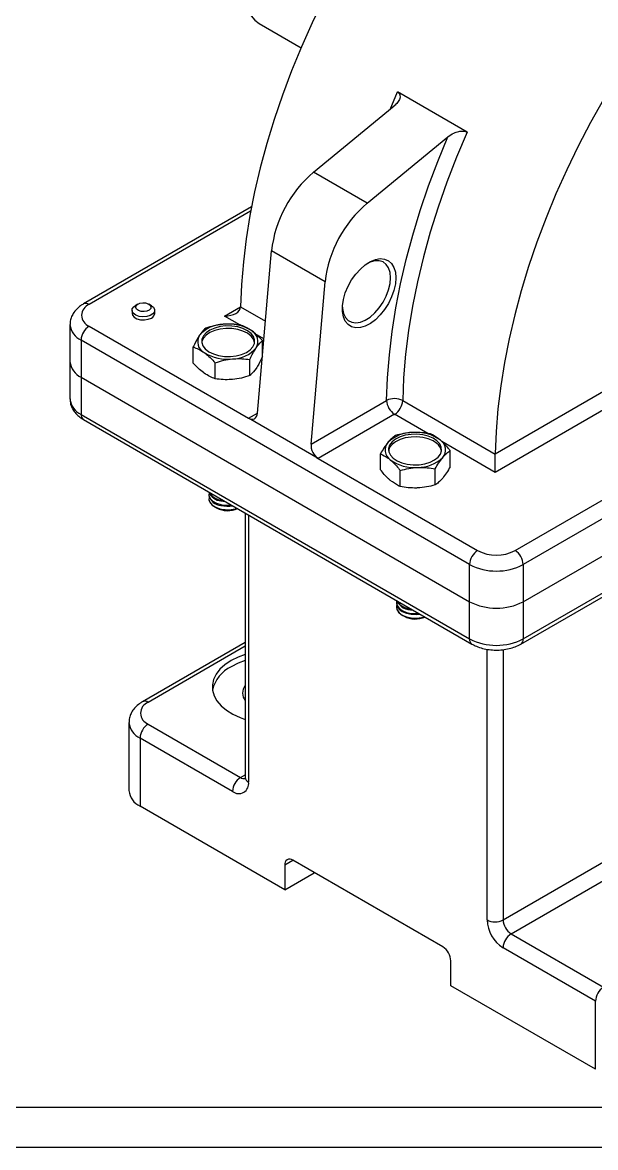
# Model space of a CAD drawing. Header units: millimetres. Extents: x 5847 to 9233, y 737 to 1578.
# Drawn here: x 8618.9 to 8762.3, y 736.7 to 1018 of the extents above; entities that cross this region are included whole.
import ezdxf

# ---------------------------------------------------------------- set-up
doc = ezdxf.new("R2010")
doc.units = ezdxf.units.MM
doc.layers.get('0').update_dxf_attribs({"lineweight": 30})
doc.layers.add('DRAWING_LINE', color=7, linetype='Continuous')

msp = doc.modelspace()

# ---------------------------------------------------------------- linework, layer by layer
at = {"color": 7, "linetype": 'Continuous', "lineweight": 25}
for p, q in [((8678.119, 1017.713), (8688.583, 1011.672)), ((8730.158, 990.565), (8712.724, 1000.63)), ((8691.733, 980.543), (8711.911, 997.144)), ((8705.144, 972.802), (8725.321, 989.402)), ((8705.144, 972.802), (8691.733, 980.543)), ((8676.183, 971.901), (8634.131, 947.625)), ((8677.673, 920.317), (8681.184, 960.925)), ((8694.595, 953.183), (8681.184, 960.925)), ((8691.083, 912.575), (8694.595, 953.183)), ((8646.287, 946.015), (8646.304, 945.076)), ((8647.76, 947.575), (8647.09, 947.177)), ((8651.173, 947.177), (8650.503, 947.575)), ((8651.959, 945.076), (8651.976, 946.015)), ((8673.46, 946.917), (8673.459, 946.867)), ((8630.764, 942.452), (8630.764, 933.16)), ((8635.553, 942.065), (8675.45, 919.033)), ((8730.769, 882.453), (8633.542, 938.581)), ((8633.542, 938.581), (8633.542, 929.289)), ((8661.601, 932.828), (8661.601, 936.855)), ((8678.905, 934.57), (8678.905, 938.436)), ((8630.764, 933.16), (8630.764, 923.869)), ((8667.113, 928.898), (8667.113, 932.925)), ((8675.765, 929.688), (8675.765, 933.715)), ((8633.542, 929.289), (8730.769, 873.161)), ((8633.542, 929.289), (8633.542, 919.998)), ((8737.161, 910.143), (8773.295, 931.003)), ((8775.306, 927.519), (8737.16, 905.498)), ((8691.083, 912.575), (8710.004, 923.498)), ((8714.026, 923.448), (8737.16, 910.093)), ((8633.542, 919.998), (8730.769, 863.87)), ((8712.015, 920.014), (8692.884, 908.969)), ((8634.131, 918.695), (8731.358, 862.567)), ((8692.884, 908.969), (8675.45, 919.033)), ((8742.168, 885.937), (8794.752, 916.293)), ((8796.763, 912.809), (8744.179, 882.453)), ((8744.179, 873.161), (8811.9, 912.256)), ((8692.884, 908.969), (8732.78, 885.937)), ((8708.456, 906.134), (8708.456, 910.161)), ((8725.924, 906.911), (8725.924, 910.938)), ((8737.16, 910.093), (8737.161, 910.143)), ((8737.16, 905.498), (8737.16, 910.093)), ((8713.406, 901.962), (8713.406, 905.989)), ((8722.14, 902.35), (8722.14, 906.377)), ((8665.512, 900.01), (8665.512, 899.789)), ((8665.512, 898.891), (8665.512, 898.863)), ((8668.553, 898.573), (8669.18, 898.462)), ((8668.553, 898.352), (8669.646, 898.193)), ((8666.9, 896.928), (8667.455, 896.607)), ((8674.617, 895.323), (8674.617, 829.21)), ((8743.59, 862.567), (8796.174, 892.923)), ((8744.179, 863.87), (8796.763, 894.226)), ((8730.769, 873.161), (8730.769, 882.453)), ((8744.179, 882.453), (8744.179, 873.161)), ((8712.449, 872.913), (8712.449, 872.693)), ((8730.769, 863.87), (8730.769, 873.161)), ((8744.179, 873.161), (8744.179, 863.87)), ((8712.449, 871.795), (8712.449, 871.766)), ((8713.837, 869.831), (8714.392, 869.511)), ((8674.617, 862.98), (8648.883, 848.124)), ((8645.516, 842.951), (8645.516, 825.916)), ((8650.305, 842.564), (8673.438, 829.209)), ((8739.15, 793.598), (8826.04, 843.758)), ((8648.293, 839.08), (8648.293, 822.045)), ((8671.427, 825.725), (8648.293, 839.08)), ((8741.162, 790.113), (8824.978, 838.5)), ((8684.502, 801.142), (8648.293, 822.045)), ((8724.063, 786.821), (8686.514, 808.498)), ((8684.502, 807.337), (8684.502, 801.142)), ((8684.502, 801.142), (8691.879, 805.401)), ((8741.162, 790.113), (8764.295, 776.759)), ((8762.284, 773.275), (8739.15, 786.629)), ((8726.075, 777.143), (8726.075, 783.337)), ((8762.284, 756.24), (8726.075, 777.143)), ((8762.284, 756.24), (8762.284, 773.275))]:
    msp.add_line(p, q, dxfattribs=at)
at = {"color": 8, "linetype": 'Continuous', "lineweight": 25}
for p, q in [((8710.851, 996.272), (8712.724, 1000.63)), ((8675.978, 970.821), (8635.553, 947.484)), ((8669.437, 944.594), (8673.46, 946.917)), ((8673.459, 946.867), (8679.659, 943.287)), ((8673.274, 942.378), (8669.437, 944.594)), ((8679.281, 938.911), (8677.118, 940.16)), ((8675.45, 919.033), (8677.673, 920.317)), ((8720.356, 915.199), (8712.015, 920.014)), ((8737.16, 905.498), (8723.813, 913.203)), ((8675.45, 894.842), (8675.45, 828.049)), ((8674.617, 862.018), (8650.305, 847.983)), ((8735.127, 793.598), (8735.127, 861.266)), ((8739.15, 861.186), (8739.15, 793.598)), ((8673.438, 829.209), (8674.617, 829.89)), ((8684.502, 807.337), (8686.514, 808.498))]:
    msp.add_line(p, q, dxfattribs=at)
at = {"color": 7, "linetype": 'Continuous', "lineweight": 25, "flags": 128}
for points in [[(8694.238, 1045.636), (8693.656, 1045.926), (8692.324, 1046.309), (8690.861, 1046.379), (8689.298, 1046.136), (8687.668, 1045.585), (8686.007, 1044.737), (8684.349, 1043.611), (8682.73, 1042.231), (8681.185, 1040.625), (8679.746, 1038.829), (8678.444, 1036.88), (8677.308, 1034.82), (8676.36, 1032.694), (8675.621, 1030.545), (8675.108, 1028.421), (8674.83, 1026.366), (8674.794, 1024.424), (8675.001, 1022.637), (8675.446, 1021.042), (8676.12, 1019.674), (8677.009, 1018.562), (8678.092, 1017.729), (8678.119, 1017.713)], [(8694.27, 1023.876), (8691.385, 1017.928), (8688.693, 1011.927), (8686.201, 1005.889), (8683.916, 999.829), (8681.844, 993.763), (8679.99, 987.708), (8678.36, 981.678), (8676.957, 975.69), (8675.785, 969.759), (8674.847, 963.901), (8674.146, 958.132), (8673.683, 952.465), (8673.46, 946.917)], [(8778.89, 1020.816), (8775.019, 1015.506), (8771.289, 1010.054), (8767.71, 1004.472), (8764.291, 998.776), (8761.042, 992.981), (8757.971, 987.102), (8755.085, 981.155), (8752.393, 975.154), (8749.901, 969.116), (8747.616, 963.056), (8745.544, 956.99), (8743.691, 950.934), (8742.06, 944.904), (8740.657, 938.916), (8739.485, 932.986), (8738.547, 927.128), (8737.846, 921.358), (8737.384, 915.692), (8737.161, 910.143)], [(8730.158, 990.565), (8727.519, 984.345), (8725.097, 978.097), (8722.901, 971.837), (8720.936, 965.585), (8719.207, 959.356), (8717.72, 953.168), (8716.479, 947.04), (8715.486, 940.986), (8714.745, 935.026), (8714.258, 929.174), (8714.026, 923.448)], [(8710.004, 923.498), (8710.227, 929.122), (8710.691, 934.865), (8711.395, 940.713), (8712.337, 946.65), (8713.515, 952.66), (8714.926, 958.73), (8716.565, 964.842), (8718.43, 970.981), (8720.514, 977.131), (8722.814, 983.277), (8725.321, 989.402)], [(8712.329, 954.163), (8712.208, 952.628), (8711.849, 951.008), (8711.265, 949.362), (8710.477, 947.75), (8709.513, 946.23), (8708.409, 944.857), (8707.205, 943.68), (8705.943, 942.742), (8704.669, 942.077), (8703.431, 941.709), (8702.271, 941.651), (8701.233, 941.905), (8700.353, 942.463), (8699.664, 943.303), (8699.19, 944.397), (8698.949, 945.703), (8698.949, 947.175), (8699.19, 948.76), (8699.664, 950.4), (8700.353, 952.036), (8701.233, 953.609), (8702.271, 955.062), (8703.431, 956.343), (8704.669, 957.405), (8705.943, 958.211), (8707.205, 958.73), (8708.409, 958.943), (8709.513, 958.845), (8710.477, 958.437), (8711.265, 957.735), (8711.849, 956.764), (8712.208, 955.558), (8712.329, 954.163)], [(8710.988, 954.163), (8710.864, 955.495), (8710.499, 956.629), (8709.906, 957.52), (8709.111, 958.13), (8708.145, 958.436), (8707.049, 958.424), (8705.867, 958.095), (8705.279, 957.826)], [(8698.927, 946.824), (8698.949, 946.508), (8699.195, 945.269), (8699.677, 944.251), (8700.374, 943.497), (8701.259, 943.036), (8702.295, 942.888), (8703.441, 943.06), (8704.648, 943.543), (8705.867, 944.318), (8707.049, 945.354), (8708.145, 946.608), (8709.111, 948.029), (8709.906, 949.558), (8710.499, 951.133), (8710.864, 952.689), (8710.988, 954.163)], [(8646.298, 945.406), (8646.297, 945.402), (8646.384, 944.834), (8646.801, 944.317), (8647.5, 943.913), (8648.395, 943.672), (8649.379, 943.623), (8650.334, 943.77), (8651.143, 944.097)], [(8651.173, 947.177), (8651.651, 946.796), (8651.951, 946.253), (8651.911, 945.683), (8651.536, 945.155), (8650.87, 944.733), (8649.995, 944.468), (8649.016, 944.392), (8648.051, 944.514), (8647.216, 944.819), (8646.612, 945.27), (8646.312, 945.814), (8646.352, 946.383), (8646.727, 946.911), (8647.09, 947.177)], [(8650.824, 947.32), (8651.035, 946.907), (8650.956, 946.479), (8650.599, 946.101), (8650.019, 945.83), (8649.304, 945.709), (8648.563, 945.754), (8647.908, 945.96), (8647.439, 946.295), (8647.228, 946.708), (8647.307, 947.136), (8647.664, 947.514), (8648.244, 947.784), (8648.959, 947.906), (8649.7, 947.86), (8650.355, 947.655), (8650.824, 947.32)], [(8676.545, 936.917), (8676.919, 937.747), (8676.964, 938.605), (8676.677, 939.447), (8676.072, 940.231), (8675.181, 940.918), (8674.047, 941.473), (8672.728, 941.868), (8671.289, 942.084), (8669.803, 942.11), (8668.345, 941.944), (8666.987, 941.595), (8665.798, 941.081), (8664.836, 940.426), (8664.151, 939.665), (8663.777, 938.834), (8663.732, 937.976), (8664.019, 937.135), (8664.624, 936.351), (8665.515, 935.664), (8666.649, 935.109), (8667.968, 934.714), (8669.407, 934.498), (8670.892, 934.472), (8672.351, 934.637), (8673.709, 934.986), (8674.898, 935.501), (8675.86, 936.155), (8676.545, 936.917)], [(8676.963, 937.97), (8676.677, 938.805), (8676.072, 939.589), (8675.181, 940.276), (8674.047, 940.831), (8672.728, 941.226), (8671.289, 941.442), (8669.803, 941.468), (8668.345, 941.302), (8666.987, 940.954), (8665.798, 940.439), (8664.836, 939.785), (8664.151, 939.023), (8663.777, 938.192), (8663.733, 937.97)], [(8722.59, 913.365), (8721.618, 914.014), (8720.421, 914.522), (8719.057, 914.864), (8717.596, 915.022), (8716.111, 914.988), (8714.676, 914.764), (8713.363, 914.362), (8712.238, 913.801), (8711.358, 913.109), (8710.766, 912.322), (8710.493, 911.478), (8710.552, 910.621), (8710.939, 909.793), (8711.636, 909.035), (8712.608, 908.386), (8713.806, 907.877), (8715.17, 907.536), (8716.631, 907.378), (8718.116, 907.412), (8719.551, 907.636), (8720.864, 908.038), (8721.988, 908.599), (8722.869, 909.291), (8723.46, 910.078), (8723.734, 910.921), (8723.675, 911.779), (8723.287, 912.607), (8722.59, 913.365)], [(8722.59, 912.723), (8721.618, 913.373), (8720.421, 913.881), (8719.057, 914.222), (8717.596, 914.38), (8716.111, 914.346), (8714.676, 914.122), (8713.363, 913.72), (8712.238, 913.159), (8711.358, 912.467), (8710.766, 911.68), (8710.499, 910.879)], [(8665.576, 900.459), (8665.574, 900.451), (8665.541, 899.705), (8665.858, 898.983), (8666.501, 898.336), (8667.422, 897.814), (8668.553, 897.454)], [(8665.512, 898.863), (8665.516, 898.745), (8665.747, 898.011), (8666.312, 897.341), (8667.169, 896.784), (8668.255, 896.381), (8669.489, 896.161), (8670.78, 896.143), (8672.032, 896.326), (8672.603, 896.486)], [(8665.576, 899.34), (8665.574, 899.332), (8665.541, 898.587), (8665.858, 897.864), (8666.501, 897.218), (8667.422, 896.695), (8668.553, 896.336)], [(8712.513, 873.362), (8712.449, 872.952), (8712.607, 872.212), (8713.105, 871.525), (8713.905, 870.94), (8714.949, 870.501), (8716.16, 870.242), (8717.447, 870.18), (8718.091, 870.226)], [(8712.449, 872.693), (8712.607, 871.992), (8713.105, 871.304), (8713.905, 870.719), (8714.949, 870.281), (8716.16, 870.021), (8717.447, 869.96), (8718.402, 870.046)], [(8712.513, 872.244), (8712.449, 871.834), (8712.607, 871.094), (8713.105, 870.406), (8713.905, 869.821), (8714.949, 869.383), (8716.16, 869.123), (8717.447, 869.062), (8718.714, 869.203), (8719.509, 869.407)], [(8712.449, 871.766), (8712.535, 871.248), (8712.95, 870.542), (8713.68, 869.927), (8714.669, 869.448), (8715.846, 869.142), (8717.123, 869.03), (8718.405, 869.121), (8719.541, 869.389)], [(8671.091, 858.435), (8669.553, 857.406), (8668.291, 856.26), (8667.331, 855.019), (8666.694, 853.711), (8666.394, 852.364), (8666.437, 851.005), (8666.822, 849.665), (8667.541, 848.371), (8668.579, 847.152), (8669.913, 846.033), (8671.515, 845.038), (8673.351, 844.188), (8674.617, 843.733)], [(8674.617, 859.975), (8672.873, 859.323), (8671.091, 858.435)], [(8674.617, 858.426), (8672.873, 857.774), (8671.091, 856.886)]]:
    msp.add_lwpolyline(points, dxfattribs=at)
at = {"color": 7, "linetype": 'Continuous', "lineweight": 25}
for centre, radius, start, end in [((8711.26, 957.398), 30.282, 130.15375, 173.31264), ((8724.671, 949.656), 30.282, 130.15375, 173.31264), ((8636.582, 944.775), 2.898, 110.78342, 249.21658), ((8650.659, 945.314), 1.309, 291.70305, 4.04254), ((8669.199, 934.557), 7.968, 90.94402, 139.15134), ((8670.38, 931.688), 10.916, 58.09292, 96.90551), ((8637.909, 938.382), 4.372, 122.60548, 177.39452), ((8665.768, 938.156), 3.057, 148.14236, 242.51078), ((8674.738, 938.243), 3.057, 328.14236, 62.51078), ((8670.126, 944.71), 10.916, 238.09292, 276.90551), ((8671.307, 941.841), 7.968, 270.94402, 319.15134), ((8635.51, 933.634), 4.769, 185.6948, 245.62534), ((8711.966, 919.496), 4.456, 62.45478, 116.11976), ((8714.371, 923.696), 4.372, 182.60548, 237.39452), ((8709.648, 923.706), 4.386, 302.66237, 356.62867), ((8716.458, 906.695), 8.775, 89.01889, 134.12019), ((8717.467, 905.262), 10.244, 54.26886, 94.81254), ((8712.571, 911.069), 2.941, 139.09531, 236.09725), ((8720.831, 910.365), 2.942, 10.05923, 53.28288), ((8721.809, 911.136), 2.941, 319.09531, 56.09725), ((8717.923, 915.51), 8.775, 269.01889, 314.12019), ((8716.913, 916.944), 10.244, 234.26886, 274.81254), ((8668.89, 901.958), 3.621, 202.75867, 264.66452), ((8668.973, 902.373), 3.823, 209.19354, 263.70233), ((8668.702, 900.498), 3.268, 192.53849, 267.39381), ((8670.257, 905.331), 8.059, 257.7943, 276.38878), ((8670.264, 901.94), 6.027, 242.22823, 293.86913), ((8670.256, 905.099), 8.047, 257.78102, 278.6358), ((8670.249, 903.943), 7.793, 257.43506, 287.34366), ((8735.136, 882.254), 4.372, 122.60548, 177.39452), ((8737.474, 894.996), 10.203, 242.60967, 297.39033), ((8739.812, 882.254), 4.372, 2.60548, 57.39452), ((8737.474, 895.394), 14.575, 242.60967, 297.39033), ((8716.325, 875.379), 4.29, 206.56313, 273.44225), ((8716.17, 875.55), 4.185, 210.72664, 269.27874), ((8737.474, 886.103), 14.575, 242.60967, 297.39033), ((8717.204, 874.948), 6.121, 242.65377, 293.44359), ((8737.474, 876.811), 14.575, 242.60967, 297.39033), ((8674.676, 849.228), 8.456, 115.0825, 167.34843), ((8677.113, 850.306), 3.138, 142.71417, 217.28583), ((8651.333, 845.274), 2.898, 110.78342, 249.21658), ((8652.661, 838.881), 4.372, 122.60548, 177.39452), ((8675.794, 825.526), 4.372, 122.60548, 177.39452), ((8672.997, 827.651), 2.485, 230.79671, 9.21404), ((8650.262, 826.389), 4.769, 185.6948, 245.62534), ((8685.728, 807.536), 1.242, 50.79671, 189.21404), ((8743.862, 793.995), 8.744, 182.60548, 237.39452), ((8737.139, 797.48), 4.373, 242.60967, 297.39033), ((8743.518, 793.796), 4.372, 182.60548, 237.39452), ((8743.518, 786.43), 4.372, 122.60548, 177.39452), ((8721.708, 783.138), 4.372, 2.60548, 57.39452), ((8766.651, 773.076), 4.372, 122.60548, 177.39452)]:
    msp.add_arc(centre, radius, start, end, dxfattribs=at)
at = {"color": 8, "linetype": 'Continuous', "lineweight": 25}
for centre, radius, start, end in [((8634.72, 946.321), 1.431, 54.38374, 114.29198), ((8635.512, 942.927), 4.772, 185.80509, 245.61572), ((8635.51, 924.342), 4.769, 185.6948, 245.62534), ((8634.936, 919.844), 1.402, 173.70115, 234.98667), ((8732.193, 863.73), 1.431, 174.38038, 234.29322), ((8742.754, 863.73), 1.432, 305.78814, 5.61252), ((8649.479, 846.898), 1.364, 52.74624, 115.96005), ((8650.263, 843.426), 4.772, 185.80509, 245.61572), ((8674.309, 830.479), 1.539, 235.53292, 281.99587), ((8676.04, 829.352), 1.431, 185.6948, 245.62534)]:
    msp.add_arc(centre, radius, start, end, dxfattribs=at)
at = {"color": 7, "linetype": 'Continuous', "lineweight": 25}
for centre, major_axis, ratio, start_param, end_param in [((8669.437, 946.917), (4.023, 0), 0.5773815, 4.712389, 6.2617551), ((8675.661, 921.478), (-1.169, 2.603), 0.6341346, 2.4208207, 3.991617), ((8693.095, 911.414), (-1.169, 2.603), 0.6341346, 0.8500244, 2.4208207)]:
    msp.add_ellipse(centre, major_axis=major_axis, ratio=ratio, start_param=start_param, end_param=end_param, dxfattribs=at)
for points, knots in [([(8712.724, 1000.63), (8712.881, 1000.511), (8713.195, 1000.275), (8713.398, 999.706), (8713.323, 998.924), (8712.829, 997.998), (8712.208, 997.42), (8711.911, 997.144)], [0, 0, 0, 0, 0.1368791, 0.2730512, 0.46928, 0.7464164, 1, 1, 1, 1]), ([(8725.321, 989.402), (8725.799, 989.739), (8726.611, 990.31), (8727.95, 990.753), (8728.958, 990.868), (8729.687, 990.788), (8730.018, 990.631), (8730.158, 990.565)], [0, 0, 0, 0, 0.3453932, 0.5873376, 0.7623678, 0.8999033, 1, 1, 1, 1]), ([(8634.131, 947.625), (8633.881, 947.471), (8633.234, 947.072), (8632.351, 946.298), (8631.555, 945.292), (8631.033, 944.193), (8630.767, 943.222), (8630.794, 942.634), (8630.803, 942.438)], [0, 0, 0, 0, 0.1305275, 0.3390956, 0.5365457, 0.7249638, 0.908341, 1, 1, 1, 1]), ([(8669.068, 942.525), (8668.965, 942.515), (8668.189, 942.439), (8666.724, 942.184), (8665.407, 941.78), (8664.742, 941.576)], [0, 0, 0, 0, 0.0700858, 0.5307822, 1, 1, 1, 1]), ([(8673.394, 942.366), (8672.691, 942.457), (8671.273, 942.64), (8669.807, 942.563), (8669.068, 942.525)], [0, 0, 0, 0, 0.495458, 1, 1, 1, 1]), ([(8663.171, 939.769), (8662.74, 939.047), (8662.208, 938.158), (8661.697, 937.062), (8661.601, 936.855)], [0, 0, 0, 0, 0.8113035, 1, 1, 1, 1]), ([(8664.742, 941.576), (8664.335, 941.195), (8663.816, 940.709), (8663.285, 939.935), (8663.171, 939.769)], [0, 0, 0, 0, 0.7856225, 1, 1, 1, 1]), ([(8676.15, 940.955), (8676.084, 941), (8675.59, 941.348), (8674.657, 941.892), (8673.817, 942.208), (8673.394, 942.366)], [0, 0, 0, 0, 0.0700858, 0.5307822, 1, 1, 1, 1]), ([(8678.905, 938.436), (8678.458, 938.91), (8677.554, 939.866), (8676.621, 940.59), (8676.15, 940.955)], [0, 0, 0, 0, 0.495458, 1, 1, 1, 1]), ([(8661.601, 936.855), (8662.049, 936.691), (8662.952, 936.359), (8663.886, 935.75), (8664.357, 935.444)], [0, 0, 0, 0, 0.49545796, 1, 1, 1, 1]), ([(8677.335, 936.629), (8677.449, 936.795), (8677.98, 937.569), (8678.498, 938.055), (8678.905, 938.436)], [0, 0, 0, 0, 0.2143775, 1, 1, 1, 1]), ([(8664.357, 935.444), (8664.422, 935.396), (8664.917, 935.039), (8665.849, 934.253), (8666.689, 933.37), (8667.113, 932.925)], [0, 0, 0, 0, 0.0700858, 0.5307822, 1, 1, 1, 1]), ([(8671.439, 933.873), (8671.541, 933.882), (8672.318, 933.948), (8673.782, 933.961), (8675.1, 933.798), (8675.765, 933.715)], [0, 0, 0, 0, 0.0700858, 0.5307822, 1, 1, 1, 1]), ([(8675.765, 933.715), (8675.861, 933.922), (8676.372, 935.017), (8676.904, 935.907), (8677.335, 936.629)], [0, 0, 0, 0, 0.1886965, 1, 1, 1, 1]), ([(8678.905, 934.409), (8678.498, 933.567), (8677.98, 932.495), (8677.449, 931.672), (8677.335, 931.495)], [0, 0, 0, 0, 0.7856225, 1, 1, 1, 1]), ([(8664.357, 930.31), (8664.291, 930.357), (8663.797, 930.715), (8662.864, 931.501), (8662.025, 932.383), (8661.601, 932.828)], [0, 0, 0, 0, 0.0700858, 0.5307822, 1, 1, 1, 1]), ([(8667.113, 932.925), (8667.815, 933.144), (8669.233, 933.585), (8670.699, 933.777), (8671.439, 933.873)], [0, 0, 0, 0, 0.495458, 1, 1, 1, 1]), ([(8677.335, 931.495), (8676.904, 930.921), (8676.372, 930.212), (8675.861, 929.771), (8675.765, 929.688)], [0, 0, 0, 0, 0.8113035, 1, 1, 1, 1]), ([(8667.113, 928.898), (8666.665, 929.062), (8665.762, 929.394), (8664.828, 930.003), (8664.357, 930.31)], [0, 0, 0, 0, 0.495458, 1, 1, 1, 1]), ([(8671.439, 928.74), (8671.336, 928.731), (8670.56, 928.665), (8669.095, 928.652), (8667.778, 928.816), (8667.113, 928.898)], [0, 0, 0, 0, 0.0700858, 0.5307822, 1, 1, 1, 1]), ([(8675.765, 929.688), (8675.062, 929.469), (8673.644, 929.028), (8672.178, 928.836), (8671.439, 928.74)], [0, 0, 0, 0, 0.495458, 1, 1, 1, 1]), ([(8630.803, 923.881), (8630.796, 923.649), (8630.779, 923.01), (8631.079, 921.997), (8631.635, 920.908), (8632.441, 919.933), (8633.297, 919.206), (8633.909, 918.831), (8634.131, 918.695)], [0, 0, 0, 0, 0.1084739, 0.2984979, 0.4870292, 0.6805936, 0.884118, 1, 1, 1, 1]), ([(8712.241, 914.722), (8711.934, 914.506), (8711.313, 914.071), (8710.672, 913.356), (8710.349, 912.995)], [0, 0, 0, 0, 0.495458, 1, 1, 1, 1]), ([(8716.608, 915.469), (8716.505, 915.464), (8715.721, 915.424), (8714.243, 915.238), (8712.912, 914.895), (8712.241, 914.722)], [0, 0, 0, 0, 0.07008577, 0.53078223, 1, 1, 1, 1]), ([(8720.975, 915.11), (8720.266, 915.233), (8718.834, 915.482), (8717.355, 915.473), (8716.608, 915.469)], [0, 0, 0, 0, 0.495458, 1, 1, 1, 1]), ([(8723.45, 913.577), (8723.27, 913.723), (8722.433, 914.405), (8721.616, 914.8), (8720.975, 915.11)], [0, 0, 0, 0, 0.2143775, 1, 1, 1, 1]), ([(8710.349, 912.995), (8710.304, 912.94), (8709.964, 912.526), (8709.324, 911.633), (8708.747, 910.655), (8708.456, 910.161)], [0, 0, 0, 0, 0.0700858, 0.5307822, 1, 1, 1, 1]), ([(8725.924, 910.938), (8725.772, 911.128), (8724.967, 912.134), (8724.129, 912.931), (8723.45, 913.577)], [0, 0, 0, 0, 0.1886965, 1, 1, 1, 1]), ([(8708.456, 910.161), (8709.098, 909.851), (8709.914, 909.456), (8710.752, 908.774), (8710.931, 908.628)], [0, 0, 0, 0, 0.7856225, 1, 1, 1, 1]), ([(8722.14, 906.377), (8722.447, 906.902), (8723.067, 907.962), (8723.708, 908.792), (8724.032, 909.211)], [0, 0, 0, 0, 0.49545796, 1, 1, 1, 1]), ([(8724.032, 909.211), (8724.077, 909.264), (8724.417, 909.668), (8725.057, 910.319), (8725.633, 910.73), (8725.924, 910.938)], [0, 0, 0, 0, 0.0700858, 0.5307822, 1, 1, 1, 1]), ([(8710.931, 903.495), (8710.752, 903.651), (8709.914, 904.381), (8709.098, 905.363), (8708.456, 906.134)], [0, 0, 0, 0, 0.2143775, 1, 1, 1, 1]), ([(8710.931, 908.628), (8711.611, 907.982), (8712.448, 907.185), (8713.254, 906.179), (8713.406, 905.989)], [0, 0, 0, 0, 0.8113035, 1, 1, 1, 1]), ([(8713.406, 905.989), (8714.115, 906.175), (8715.546, 906.551), (8717.026, 906.674), (8717.773, 906.736)], [0, 0, 0, 0, 0.495458, 1, 1, 1, 1]), ([(8717.773, 906.736), (8717.876, 906.74), (8718.66, 906.77), (8720.138, 906.715), (8721.468, 906.49), (8722.14, 906.377)], [0, 0, 0, 0, 0.0700858, 0.5307822, 1, 1, 1, 1]), ([(8725.924, 906.911), (8725.617, 906.386), (8724.997, 905.326), (8724.356, 904.496), (8724.032, 904.077)], [0, 0, 0, 0, 0.495458, 1, 1, 1, 1]), ([(8713.406, 901.962), (8713.254, 902.028), (8712.448, 902.38), (8711.611, 902.995), (8710.931, 903.495)], [0, 0, 0, 0, 0.1886965, 1, 1, 1, 1]), ([(8724.032, 904.077), (8723.987, 904.024), (8723.647, 903.619), (8723.007, 902.968), (8722.431, 902.557), (8722.14, 902.35)], [0, 0, 0, 0, 0.0700858, 0.5307822, 1, 1, 1, 1]), ([(8717.773, 901.603), (8717.669, 901.599), (8716.885, 901.569), (8715.407, 901.624), (8714.077, 901.848), (8713.406, 901.962)], [0, 0, 0, 0, 0.0700858, 0.5307822, 1, 1, 1, 1]), ([(8722.14, 902.35), (8721.43, 902.164), (8719.999, 901.788), (8718.519, 901.665), (8717.773, 901.603)], [0, 0, 0, 0, 0.495458, 1, 1, 1, 1]), ([(8731.358, 862.567), (8731.614, 862.429), (8732.321, 862.047), (8733.609, 861.575), (8735.218, 861.209), (8736.897, 861.042), (8738.593, 861.074), (8740.263, 861.306), (8741.828, 861.732), (8742.918, 862.192), (8743.468, 862.499), (8743.59, 862.567)], [0, 0, 0, 0, 0.0729655, 0.2011982, 0.3291585, 0.4566671, 0.5840505, 0.7120826, 0.8415055, 0.96491, 1, 1, 1, 1]), ([(8648.883, 848.124), (8648.633, 847.97), (8647.985, 847.571), (8647.102, 846.797), (8646.307, 845.79), (8645.785, 844.691), (8645.519, 843.721), (8645.546, 843.133), (8645.555, 842.937)], [0, 0, 0, 0, 0.1305275, 0.3390956, 0.5365457, 0.7249638, 0.908341, 1, 1, 1, 1]), ([(8674.617, 829.21), (8674.615, 829.131), (8674.609, 828.904), (8674.549, 828.759), (8674.57, 828.794), (8674.574, 828.8)], [0, 0, 0, 0, 0.3069513, 0.8815799, 1, 1, 1, 1])]:
    msp.add_open_spline(points, degree=3, knots=knots, dxfattribs=at)
at = {"layer": 'DRAWING_LINE'}
for points in [[(9232.932, 1577.684), (9232.932, 736.684), (8043.932, 736.684)], [(9222.932, 1567.684), (9222.932, 746.684), (8063.932, 746.684)]]:
    msp.add_lwpolyline(points, dxfattribs=at)

doc.saveas('drawing.dxf')
